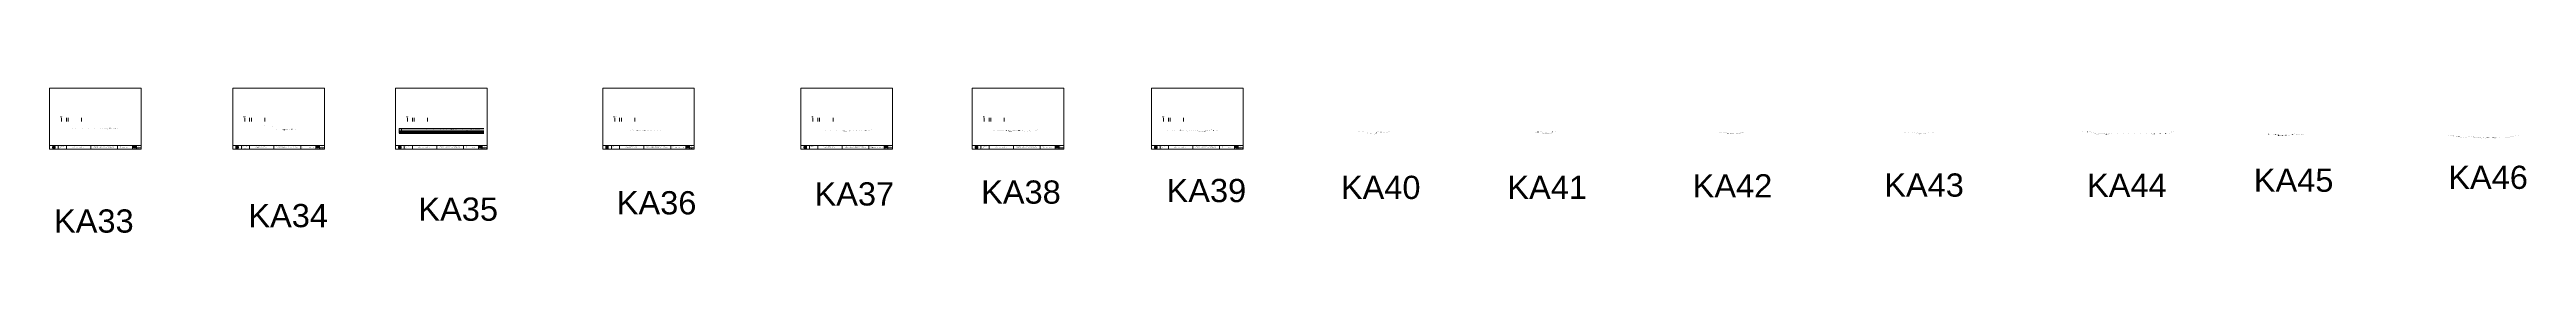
# Model space of a CAD drawing. Header units: millimetres. Extents: x -4102225 to 9709333, y -443196 to 2258209.
# Drawn here: x 2904856 to 9709333, y -163305 to 236074 of the extents above; entities that cross this region are included whole.
import ezdxf

# ---------------------------------------------------------------- set-up
doc = ezdxf.new("R2010")
doc.units = ezdxf.units.MM
doc.header["$PDMODE"] = 35
doc.header["$PDSIZE"] = 20
doc.layers.get('0').update_dxf_attribs({"lineweight": 0})
doc.layers.add('geo', color=7, linetype='Continuous', lineweight=0)
doc.styles.get("Standard").update_dxf_attribs({"font": 'arial.ttf'})

# ---------------------------------------------------------------- blocks, each defined once
blk = doc.blocks.new('Geomatics_Circle_SPT')
at = {"layer": 'geo', "color": 2, "linetype": 'Continuous', "lineweight": 0}
for p, q in [((-25, 5), (-5, 25)), ((0, 25), (-25, 0)), ((-25, -5), (5, 25)), ((5, -25), (-25, 5)), ((-25, 0), (0, -25)), ((-10, 23), (-23, 10)), ((10, 23), (-23, -10)), ((-23, 10), (10, -23)), ((-21, 14), (-14, 21)), ((-21, -14), (14, 21)), ((14, -21), (-21, 14)), ((0, 0), (-18, 18)), ((0, 0), (-18, -18)), ((-14, 21), (21, -14)), ((21, 14), (-14, -21)), ((23, -10), (-10, 23)), ((-10, -23), (23, 10)), ((-5, 25), (25, -5)), ((25, 5), (-5, -25)), ((25, 0), (0, 25)), ((0, 0), (18, 18)), ((0, 0), (18, -18)), ((0, -25), (25, 0)), ((5, 25), (25, 5)), ((23, 10), (10, 23)), ((14, 21), (21, 14)), ((18, 18), (18, 18)), ((-5, -25), (-25, -5)), ((-23, -10), (-10, -23)), ((-14, -21), (-21, -14)), ((-18, -18), (-18, -18)), ((25, -5), (5, -25)), ((5, -25), (5, -25)), ((10, -23), (23, -10)), ((21, -14), (14, -21)), ((18, -18), (18, -18))]:
    blk.add_line(p, q, dxfattribs=at)
at = {"layer": 'geo', "color": 1, "linetype": 'Continuous', "lineweight": 0}
for p, q in [((5, 25), (-25, 5)), ((-5, 25), (-25, -5)), ((-25, 0), (10, 23)), ((-25, 0), (-10, 23)), ((14, 21), (-25, -5)), ((-14, 21), (-25, 5)), ((21, 14), (-25, 5)), ((-21, 14), (-25, -5)), ((-25, 0), (23, 10)), ((-25, 0), (-23, 10)), ((0, 0), (-25, 5)), ((-25, 5), (-21, -14)), ((-25, 5), (-5, -25)), ((-25, 5), (14, -21)), ((-25, 5), (-25, 5)), ((0, 0), (-25, -5)), ((-23, -10), (-25, 0)), ((-10, -23), (-25, 0)), ((10, -23), (-25, 0)), ((-23, 10), (0, 25)), ((-23, -10), (0, 25)), ((-23, 10), (18, 18)), ((-23, -10), (18, 18)), ((-23, 10), (-18, 18)), ((-23, -10), (-18, 18)), ((-18, -18), (-23, 10)), ((0, -25), (-23, 10)), ((-23, 10), (18, -18)), ((-23, 10), (25, 0)), ((-23, 9), (-23, 9)), ((-23, -10), (25, 0)), ((-5, 25), (-21, 14)), ((5, 25), (-21, -14)), ((14, 21), (-21, 14)), ((-14, 21), (-21, -14)), ((0, 0), (-21, 14)), ((-21, 14), (-14, -21)), ((-21, 14), (5, -25)), ((-21, 14), (-21, 14)), ((25, 5), (-21, 14)), ((0, 0), (-21, -14)), ((-18, 18), (10, 23)), ((-18, 18), (-10, 23)), ((-18, -18), (10, 23)), ((-18, -18), (-10, 23)), ((-10, -23), (-18, 18)), ((-18, 18), (10, -23)), ((-18, 18), (23, -10)), ((-18, 18), (-18, 18)), ((-18, 18), (23, 10)), ((-18, -18), (23, 10)), ((5, 25), (-14, 21)), ((-5, 25), (-14, -21)), ((0, 0), (-14, 21)), ((-14, 21), (-5, -25)), ((-14, 21), (-14, 21)), ((25, -5), (-14, 21)), ((21, 14), (-14, 21)), ((-14, -21), (25, 5)), ((0, 0), (-14, -21)), ((-10, 23), (0, 25)), ((-10, -23), (0, 25)), ((-10, 23), (0, -25)), ((-10, 23), (18, -18)), ((-10, 23), (-10, 23)), ((-10, 23), (25, 0)), ((-10, 23), (18, 18)), ((-10, -23), (18, 18)), ((25, 0), (-10, -23)), ((0, 0), (-5, 25)), ((-5, 25), (-5, 25)), ((21, -14), (-5, 25)), ((25, 5), (-5, 25)), ((14, 21), (-5, 25)), ((-5, -25), (21, 14)), ((0, 0), (-5, -25)), ((0, 0), (5, 25)), ((0, 25), (10, -23)), ((0, 25), (0, 25)), ((0, 25), (23, -10)), ((0, 25), (23, 10)), ((0, 25), (10, 23)), ((0, -25), (10, 23)), ((0, 0), (14, 21)), ((0, 0), (21, 14)), ((23, 10), (0, -25)), ((0, 0), (25, 5)), ((0, 0), (5, -25)), ((0, 0), (14, -21)), ((0, 0), (21, -14)), ((0, 0), (25, -5)), ((14, -21), (5, 25)), ((25, -5), (5, 25)), ((21, 14), (5, 25)), ((5, 25), (5, 25)), ((5, -25), (14, 21)), ((5, -25), (25, 5)), ((9, 23), (9, 23)), ((10, 23), (18, -18)), ((10, 23), (25, 0)), ((10, 23), (18, 18)), ((18, 18), (10, -23)), ((25, 0), (10, -23)), ((21, -14), (14, 21)), ((25, 5), (14, 21)), ((14, 21), (14, 21)), ((14, -21), (21, 14)), ((18, 18), (23, -10)), ((18, 18), (23, 10)), ((18, 18), (18, 18)), ((23, 10), (18, -18)), ((25, -5), (21, 14)), ((21, 14), (21, 14)), ((21, -14), (25, 5)), ((23, 10), (25, 0)), ((23, 10), (23, 10)), ((25, 0), (23, -10)), ((25, 5), (25, 5)), ((25, 0), (25, 0)), ((-25, 0), (-25, 0)), ((-25, 0), (23, -10)), ((-25, -5), (-25, -5)), ((-25, -5), (-14, -21)), ((-25, -5), (5, -25)), ((-25, -5), (21, -14)), ((-23, -10), (-23, -10)), ((-18, -18), (-23, -10)), ((0, -25), (-23, -10)), ((18, -18), (-23, -10)), ((-21, -14), (25, -5)), ((-21, -14), (-21, -14)), ((-21, -14), (-5, -25)), ((-21, -14), (14, -21)), ((23, -10), (-18, -18)), ((-18, -18), (-18, -18)), ((-10, -23), (-18, -18)), ((10, -23), (-18, -18)), ((-14, -21), (21, -14)), ((-14, -21), (-14, -21)), ((-14, -21), (5, -25)), ((18, -18), (-10, -23)), ((0, -25), (-10, -23)), ((-9, -23), (-9, -23)), ((-5, -25), (25, -5)), ((-5, -25), (14, -21)), ((-5, -25), (-5, -25)), ((23, -10), (0, -25)), ((10, -23), (0, -25)), ((0, -25), (0, -25)), ((5, -25), (21, -14)), ((5, -25), (5, -25)), ((18, -18), (10, -23)), ((10, -23), (10, -23)), ((14, -21), (25, -5)), ((14, -21), (14, -21)), ((23, -10), (18, -18)), ((18, -18), (18, -18)), ((21, -14), (21, -14)), ((23, -9), (23, -9)), ((25, -5), (25, -5))]:
    blk.add_line(p, q, dxfattribs=at)
at = {"layer": 'geo', "color": 114, "linetype": 'Continuous', "lineweight": 0}
for p, q in [((-25, 5), (14, 21)), ((18, 18), (-25, 0)), ((-25, -5), (21, 14)), ((-14, -21), (-25, 5)), ((10, 23), (-23, 10)), ((0, 0), (-23, 10)), ((-23, 10), (-10, -23)), ((0, 0), (-23, -10)), ((-21, 14), (5, 25)), ((-5, -25), (-21, 14)), ((25, 5), (-21, -14)), ((0, 25), (-18, 18)), ((-18, 18), (0, -25)), ((-14, 21), (-5, 25)), ((5, -25), (-14, 21)), ((0, 0), (-10, 23)), ((0, 0), (-10, -23)), ((-5, 25), (14, -21)), ((18, -18), (0, 25)), ((0, 0), (10, 23)), ((0, 0), (23, 10)), ((0, 0), (10, -23)), ((0, 0), (23, -10)), ((5, 25), (21, -14)), ((23, -10), (10, 23)), ((14, 21), (25, -5)), ((25, 0), (18, 18)), ((21, 14), (25, 5)), ((-25, 0), (-18, -18)), ((-21, -14), (-25, -5)), ((-18, -18), (25, 0)), ((25, -5), (-14, -21)), ((-10, -23), (23, -10)), ((21, -14), (-5, -25)), ((0, -25), (18, -18)), ((14, -21), (5, -25))]:
    blk.add_line(p, q, dxfattribs=at)
at = {"layer": 'geo', "color": 250, "linetype": 'Continuous', "lineweight": 0}
for p, q in [((25, 5), (-25, 5)), ((-25, 5), (-25, -5)), ((0, 0), (-25, 0)), ((-23, 10), (23, 10)), ((-23, 10), (-23, 10)), ((-23, -10), (-23, 10)), ((21, 14), (-21, 14)), ((-21, 14), (-21, -14)), ((-18, 18), (18, 18)), ((-18, -18), (-18, 18)), ((-14, 21), (-14, 21)), ((14, 21), (-14, 21)), ((-14, 21), (-14, -21)), ((-10, 23), (10, 23)), ((-10, -23), (-10, 23)), ((-5, 25), (5, 25)), ((-5, 25), (-5, -25)), ((0, 0), (0, 25)), ((0, 0), (0, -25)), ((0, 0), (25, 0)), ((5, 25), (5, -25)), ((10, -23), (10, 23)), ((14, 21), (14, -21)), ((18, -18), (18, 18)), ((21, 14), (21, 14)), ((21, -14), (21, 14)), ((23, 10), (23, -10)), ((25, 5), (25, 5)), ((25, -5), (25, 5)), ((-25, -5), (25, -5)), ((23, -10), (-23, -10)), ((-21, -14), (21, -14)), ((18, -18), (-18, -18)), ((-14, -21), (14, -21)), ((10, -23), (-10, -23)), ((-5, -25), (5, -25))]:
    blk.add_line(p, q, dxfattribs=at)
blk = doc.blocks.new('GeomaticsNZ TITLE BLOCK')
at = {"color": 7, "linetype": 'Continuous', "lineweight": 0}
for p, q in [((0, 95), (0, 1579)), ((0, 1579), (2363, 1579)), ((2363, 1579), (2364, 95)), ((2364, 95), (0, 95)), ((0, 95), (0, 0)), ((0, 0), (2364, -4)), ((16, 95), (2364, 95)), ((224, 95), (224, 0)), ((2364, 95), (383, 95)), ((436, 95), (436, -1)), ((1063, 95), (1063, -2)), ((1755, 95), (1755, -3)), ((2144, 95), (2144, -3)), ((2144, 82), (2239, 82)), ((2144, 71), (2239, 71)), ((2144, 60), (2239, 60)), ((2144, 49), (2239, 49)), ((2144, 35), (2364, 35)), ((2212, 95), (2212, 36)), ((2239, 95), (2239, -3)), ((2364, -4), (2364, 95))]:
    blk.add_line(p, q, dxfattribs=at)
at = {"color": 7, "linetype": 'Continuous', "lineweight": 0, "xscale": 1.36, "yscale": 1.36, "zscale": 1.36}
blk.add_blockref('Geomatics_Circle_SPT', (112, 46), dxfattribs=at)
at = {"color": 7, "linetype": 'Continuous', "lineweight": 0}
for s, p in [('PK&RR', (2213, 85)), ('ST', (2220, 64)), ('PK', (2220, 51))]:
    blk.add_text(s, height=5, dxfattribs=at).set_placement(p)
at = {"color": 7, "linetype": 'Continuous', "lineweight": 0, "attachment_point": 1}
for s, width, heights, insert, char_height in [('{\\C256;Geomatics N.Z. LTD                   }', 125.08, [15.8], (69, 50), 7), ('{\\C256;GEOMATICS N.Z. LTD                   \\PTELEPHONE:  M 021 023 6 00 55;\\PPO BOX 2177\\PSOUTH DUNEDIN\\PDUNEDIN 9044\\PEmail: geomaticsnz@gmail.com}', 3535.73, [94.7], (234, 83), 7), ('{\\C256;OTAGO REGIONAL COUNCIL\\PDunedin}', 3535.73, [0], (589, 64), 15), ('{\\C256;SURVEY OF THE KAKANUI AND KAURU RIVERS 2021}', 3535.73, [0], (1134, 64), 15), ('{\\C256;ELEVATIONS ARE SHOWN IN LOCAL OTAGO DATUM}', 3535.73, [0], (1134, 35), 10), ('{\\C256;Surveyed by:}', 3535.73, [0], (2145, 92), 7), ('{\\C256;Checked by:}', 3535.73, [0], (2145, 59), 7), ('{\\C256;Approved by:}', 3535.73, [0], (2145, 46), 7), ('{\\C256;JOB No 0032021}', 3535.73, [0], (2145, 21), 7), ('{\\C256;Drawn by:}', 3535.73, [0], (2146, 70), 7), ('{\\C256;Drawn:16-JUNE-2021}', 3535.73, [0], (2245, 21), 7)]:
    blk.add_mtext_dynamic_manual_height_columns(s, width=width, gutter_width=159, heights=heights, dxfattribs=dict(at, insert=insert, char_height=char_height))

msp = doc.modelspace()

# ---------------------------------------------------------------- linework, layer by layer
at = {"color": 1, "lineweight": 0}
for p, q in [((2934555.336, 156500.44), (2937462.067, 156500.44)), ((3437802.077, 156500.44), (3440708.808, 156500.44)), ((3885029.105, 156500.44), (3887935.836, 156500.44)), ((4454082.423, 156500.44), (4456989.153, 156500.44)), ((4998791.879, 156500.44), (5001698.61, 156500.44)), ((5469247.128, 156500.44), (5472153.859, 156500.44)), ((5961883.153, 156500.44), (5964789.883, 156500.44))]:
    msp.add_line(p, q, dxfattribs=at)
at = {"color": 7, "lineweight": 0}
for p, q in [((2937936.94, 143410.418), (2937936.94, 153769.056)), ((2951340.15, 143413.871), (2951340.15, 153765.98)), ((2956204.07, 143555.918), (2956204.07, 153765.98)), ((2993001.313, 143987.781), (2993001.313, 153900.611)), ((3441183.681, 143410.418), (3441183.681, 153769.056)), ((3454586.892, 143413.871), (3454586.892, 153765.98)), ((3459450.812, 143555.918), (3459450.812, 153765.98)), ((3496248.055, 143987.781), (3496248.055, 153900.611)), ((3888410.709, 143410.418), (3888410.709, 153769.056)), ((3901813.92, 143413.871), (3901813.92, 153765.98)), ((3906677.84, 143555.918), (3906677.84, 153765.98)), ((3943475.083, 143987.781), (3943475.083, 153900.611)), ((4457464.026, 143410.418), (4457464.026, 153769.056)), ((4470867.237, 143413.871), (4470867.237, 153765.98)), ((4475731.157, 143555.918), (4475731.157, 153765.98)), ((4512528.4, 143987.781), (4512528.4, 153900.611)), ((5002173.483, 143410.418), (5002173.483, 153769.056)), ((5015576.693, 143413.871), (5015576.693, 153765.98)), ((5020440.614, 143555.918), (5020440.614, 153765.98)), ((5057237.857, 143987.781), (5057237.857, 153900.611)), ((5472628.732, 143410.418), (5472628.732, 153769.056)), ((5486031.942, 143413.871), (5486031.942, 153765.98)), ((5490895.863, 143555.918), (5490895.863, 153765.98)), ((5527693.106, 143987.781), (5527693.106, 153900.611)), ((5965264.756, 143410.418), (5965264.756, 153769.056)), ((5978667.967, 143413.871), (5978667.967, 153765.98)), ((5983531.887, 143555.918), (5983531.887, 153765.98)), ((6020329.13, 143987.781), (6020329.13, 153900.611)), ((3864928.812, 125000), (3864928.812, 124453.037)), ((3871831.154, 125000), (3871831.154, 111175.74))]:
    msp.add_line(p, q, dxfattribs=at)
at = {"lineweight": 0}
for p, q in [((3864928.812, 125000), (4097790.07, 125000)), ((3864928.812, 124153.568), (4097790.07, 124153.568)), ((3864928.812, 119828.492), (4097790.07, 119828.492)), ((3864928.812, 115970.333), (4097790.07, 115970.333)), ((3864928.812, 113366.063), (4097790.07, 113366.063)), ((3864928.812, 111175.74), (4097790.07, 111175.74))]:
    msp.add_line(p, q, dxfattribs=at)
at = {"color": 7, "lineweight": 0, "transparency": 33554687}
msp.add_line((3864928.812, 124453.037), (3864928.812, 111302.518), dxfattribs=at)
at = {"color": 3}
for p in [(2967070.776, 125436), (2977111.195, 125435), (2994639.335, 125104), (3010868.931, 125073), (3027965.201, 125232), (3043855.993, 125392), (3050405.516, 124901), (3055226.895, 123961), (3058573.29, 123661), (3061705.6, 123501), (3063867.604, 123261), (3064676.8, 123050), (3068457.266, 123990), (3070951.113, 125370), (3071393.119, 125710), (3075649.684, 125320), (3081575.32, 125450), (3083154.941, 123850), (3085002.533, 123279), (3086256.528, 123919), (3086887.03, 124319), (3090704.677, 125759), (3495614.553, 132100), (3516179.328, 129019), (3528752.888, 122459), (3545057.925, 120468), (3545796.143, 122308), (3545820.098, 122358), (3546621.455, 120638), (3547737.169, 121117), (3548005.102, 121177), (3548196.537, 120777), (3548957.941, 120947), (3549201.01, 120367), (3549970.152, 120237), (3550769.757, 121197), (3551387.754, 120597), (3553587.509, 120847), (3554073.046, 121317), (3554339.634, 121897), (3555135.441, 121147), (3555389.298, 121287), (3557281.174, 121207), (3558320.168, 121037), (3562921.67, 121597), (3568498.532, 123166), (3569795.18, 123106), (3570620.918, 123506), (3570951.875, 123036), (3580924.589, 122906), (3901562.171, 121150), (3910844.617, 121259), (3940081.499, 121578), (3960826.219, 121757), (3979469.402, 121546), (3987544.643, 121655), (3995682.618, 121625), (4005063.211, 121574), (4008259.248, 121684), (4008876.094, 121824), (4009756.005, 122054), (4011833.879, 122674), (4013448.756, 122734), (4015330.853, 122644), (4018837.552, 121613), (4021767.71, 121843), (4040652.238, 122013), (4043393.823, 119842), (4043581.81, 118632), (4043931.701, 119472), (4043999.217, 119652), (4044306.621, 118952), (4044824.901, 118912), (4047666.976, 119172), (4049998.481, 119372), (4051705.185, 119512), (4052652.808, 119722), (4053205.154, 119711), (4054180.451, 120511), (4056042.747, 120771), (4058572.383, 121211), (4059466.298, 120831), (4061779.12, 121671), (4062956.859, 121661), (4064937.187, 121541), (4068323.153, 121811), (4074942.554, 122660), (4078194.183, 121720), (4080025.207, 121460), (4083671.137, 122330), (4085717.558, 122170), (4500134.629, 120385), (4505661.46, 120735), (4509628.47, 120114), (4518629.408, 119444), (4518787.685, 118614), (4519371.206, 118384), (4519470.224, 118694), (4522245.263, 118454), (4525973.373, 118334), (4528990.006, 118244), (4529005.103, 118284), (4532781.788, 118324), (4532964.772, 118294), (4537108.381, 118364), (4540595.759, 118594), (4547450.465, 118234), (4549898.53, 118134), (4554502.232, 118254), (4558628.125, 119574), (4566538.017, 119764), (4575545.96, 119984), (4582921.283, 120084), (5037626.112, 120079), (5050622.636, 119750), (5067094.716, 119340), (5082352.152, 119171), (5084686.998, 118131), (5085339.429, 117991), (5088032.748, 117681), (5090807.258, 117431), (5092699.358, 117171), (5093745.537, 117031), (5094228.211, 116941), (5102083.653, 117331), (5102311.064, 118171), (5102541.898, 119491), (5106088.585, 119621), (5114273.573, 119492), (5122098.497, 119402), (5122276.023, 119582), (5129124.342, 118622), (5134337.667, 118792), (5142958.812, 118713), (5147250.366, 118613), (5154238.043, 120003), (5158232.615, 119903), (5162668.736, 121533), (5497520.675, 120194), (5500571.848, 120084), (5508201.315, 119224), (5511589.967, 119214), (5514715.434, 119464), (5516917.419, 119584), (5519463.313, 119584), (5523031.513, 119414), (5526747.368, 119114), (5529845.137, 119584), (5533479.986, 119515), (5538703.615, 119915), (5539223.21, 119185), (5539582.892, 117935), (5539763.614, 117905), (5540444.884, 117635), (5541510.255, 117385), (5542381.274, 116985), (5543384.318, 116895), (5544771.453, 117055), (5546604.776, 117405), (5547395.461, 117515), (5548660.159, 117385), (5550356.934, 117755), (5551991.706, 117865), (5553029.51, 117915), (5554494.503, 118235), (5555749.412, 118305), (5558472.741, 118365), (5561100.4, 118365), (5561497.297, 118425), (5564129.467, 118445), (5566275.051, 118665), (5569038.834, 118675), (5572212.214, 118695), (5576518.138, 118365), (5577593.161, 117935), (5583851.177, 117296), (5584132.396, 117086), (5591470.163, 117326), (5595651.609, 117776), (5596867.301, 118416), (5600907.134, 117616), (5612132.376, 117926), (5614989.087, 119636), (5618782.497, 121016), (5976914.446, 119389), (5988620.852, 119590), (5995643.852, 119590), (6007846.073, 119781), (6011320.87, 119741), (6015338.511, 119121), (6016853.35, 118821), (6020924.708, 119061), (6028835.935, 118622), (6031139.681, 117242), (6035367.771, 118302), (6042268.416, 118363), (6047607.356, 118513), (6053727.709, 118663), (6058320.6, 118934), (6059708.324, 117954), (6061779.031, 117514), (6062027.25, 117114), (6063045.178, 116424), (6064150.079, 116434), (6066704.478, 116484), (6069388.188, 116224), (6071727.427, 116264), (6073055.222, 116045), (6074077.005, 115985), (6078913.101, 116765), (6078917.302, 117185), (6079691.586, 117965), (6081464.645, 118525), (6083637.158, 118365), (6084667.511, 118755), (6086166.664, 118855), (6090484.114, 118576), (6091933.297, 118906), (6096349.791, 120916), (6097638.926, 121106), (6101841.487, 118936), (6102664.337, 118586), (6111542.978, 118487), (6114235.358, 118337), (6500347.196, 116350), (6504622.805, 115490), (6510639.99, 115359), (6515329.39, 115139), (6524570.672, 113129), (6524828.719, 111419), (6533221.755, 111098), (6534547.529, 110888), (6535737.958, 110918), (6545400, 109108), (6547382.029, 110397), (6548047.056, 111007), (6549960.57, 111817), (6550250.569, 112317), (6550691.867, 112557), (6553865.339, 114977), (6555393.286, 114957), (6562593.632, 114607), (6568121.247, 114706), (6573093.636, 113966), (6577429.175, 113946), (6580218.213, 114856), (6584435.685, 115205), (6585974.527, 115955), (6987295.847, 114707), (6990350.778, 114776), (6992121.885, 114916), (6995578.757, 114926), (7001841.736, 115006), (7004384.556, 115076), (7005245.948, 113106), (7005588.04, 112086), (7008002.465, 111416), (7010096.165, 110945), (7011555.519, 111915), (7015874.578, 111705), (7019030.952, 111445), (7019631.234, 111445), (7020332.12, 111325), (7023006.78, 111125), (7023492.288, 111205), (7026130.885, 111095), (7026476.996, 111125), (7028203.545, 110845), (7031225.474, 111774), (7031837.863, 112194), (7034172.004, 115654), (7041783.208, 115184), (7491304.333, 114232), (7495246.948, 114162), (7498514.361, 114372), (7503091.318, 114322), (7505413.886, 114362), (7508224.174, 114351), (7511567.047, 114531), (7515560.403, 111231), (7516038.628, 111131), (7517966.823, 111641), (7521409.562, 111551), (7522860.602, 111201), (7523434.476, 111151), (7524552.121, 110930), (7525999.257, 110650), (7527605.765, 110370), (7529117.49, 110030), (7530231.586, 109870), (7531099.681, 109730), (7538416.14, 110160), (7539765.136, 110240), (7541076.308, 110470), (7543233.542, 110649), (7545396.689, 110769), (7547612.472, 110979), (7548424.827, 111149), (7548877.942, 111169), (7550122.21, 112649), (7553238.304, 112479), (7555426.031, 113569), (7555949.575, 113399), (7556331.608, 113939), (7557605.304, 113979), (7999732.381, 114623), (8004158.608, 113113), (8012543.883, 112262), (8021512.501, 112572), (8028512.086, 112821), (8034170.529, 110581), (8036953.216, 112341), (8040507.869, 109981), (8042704.82, 109311), (8042717.653, 110071), (8042927.335, 110581), (8044660.06, 110811), (8044719.426, 109931), (8047575.019, 109770), (8052317.69, 111370), (8054543.352, 110581), (8057789.258, 112070), (8057990.243, 112110), (8067240.618, 113059), (8078705.313, 113289), (8081336.593, 113389), (8490278.745, 115037), (8502968.844, 115177), (8508962.968, 115257), (8512927.86, 115247), (8515758.337, 114156), (8519240.906, 112666), (8521576.025, 110786), (8525206.391, 110686), (8526220.957, 110936), (8529155.842, 108816), (8531307.718, 108776), (8533468.853, 109336), (8533474.138, 109666), (8535787.865, 110006), (8538957.059, 110386), (8542738.857, 110286), (8545256.261, 110086), (8548524.72, 109626), (8549951.658, 109586), (8550854.184, 109436), (8552856.612, 109086), (8554095.665, 109006), (8555193.679, 108976), (8556271.876, 108976), (8556918.86, 108946), (8559449.112, 109116), (8561393.133, 109346), (8561472.228, 109596), (8562930.666, 110636), (8570671.835, 111186), (8585535.628, 111076), (8602045.983, 111316), (8617019.413, 110985), (8632976.84, 110445), (8649172.957, 110165), (8664578.724, 110405), (8678640.598, 109835), (8680108.819, 109515), (8682289.815, 109345), (8682289.815, 109345), (8683894.599, 109305), (8684150.839, 109505), (8687942.576, 110165), (8703091.604, 110315), (8717487.959, 110334), (8721139.231, 111554), (8729343.849, 112124), (8733630.465, 114384), (8735325.323, 115334), (8740920.088, 115394), (9000226.385, 108885), (9004712.712, 108925), (9013984.841, 109075), (9016086.642, 108955), (9019465.719, 108115), (9021508.627, 107376), (9024435.03, 107186), (9026540.495, 106266), (9027611.497, 107960), (9028594.06, 105756), (9029143.535, 105486), (9031373.954, 105826), (9032572.014, 105796), (9033210.568, 105816), (9035317.817, 105546), (9036386.456, 105696), (9036416.343, 105696), (9038195.764, 105627), (9039437.918, 105727), (9039732.019, 106047), (9041788.426, 106077), (9044279.185, 106087), (9046548.188, 106017), (9047278.638, 106157), (9048512.98, 106167), (9048749.895, 106257), (9048992.208, 106267), (9051341.684, 106387), (9054285.819, 106377), (9059116.357, 106458), (9064425.461, 106798), (9067060.163, 107648), (9069716.389, 109128), (9072997.994, 109808), (9076403.682, 109368), (9078141.189, 108968), (9080167.765, 107419), (9082321.547, 107849), (9087035.929, 107809), (9090153.55, 107699), (9091668.228, 107789), (9093939.12, 107969), (9097670.164, 108029), (9494737.274, 104952), (9499724.882, 104932), (9504036.272, 104902), (9507411.184, 104921), (9508353.01, 104991), (9508552.614, 104201), (9509651.496, 103621), (9517097.337, 103041), (9517457.182, 102921), (9519094.853, 101681), (9521989.898, 101591), (9523996.495, 102360), (9527981.661, 99910), (9530491.793, 99880), (9535762.236, 100190), (9540675.501, 100660), (9544999.784, 101039), (9550068.328, 101309), (9552762.975, 101589), (9558557.195, 101609), (9562671.578, 101568), (9563706.944, 101318), (9564489.449, 100458), (9565657.791, 100048), (9566027.44, 99878), (9566500.916, 99698), (9568834.266, 99478), (9573155.497, 99378), (9574989.541, 99068), (9576892.393, 98768), (9578860.788, 99708), (9579614.943, 100007), (9581904.48, 100167), (9582476.44, 100017), (9582677.366, 99797), (9586067.933, 97577), (9589990.819, 99907), (9591418.813, 99977), (9595948.783, 97400), (9598572.603, 98956), (9599962.694, 99696), (9603101.774, 99606), (9603324.52, 99296), (9605905.729, 99476), (9606486.624, 99556), (9614720.414, 99456), (9617435.17, 99305), (9622916.344, 99235), (9627646.387, 99215), (9634991.642, 99134), (9650960.004, 98952), (9650962.971, 98952), (9655356.228, 99947), (9658574.926, 99892), (9658655.669, 99899), (9658697.659, 99905), (9662050.243, 99853), (9666134.829, 101963), (9668243.605, 103053), (9671601.754, 103003), (9674613.288, 103812), (9679413.145, 104142), (9686596.632, 103982)]:
    msp.add_point(p, dxfattribs=at)

# ---------------------------------------------------------------- block references
at = {"color": 7, "lineweight": 0, "xscale": 106.5053773992074, "yscale": 106.5053773992074, "zscale": 106.5053773992074}
for p in [(2904856.495, 67876.527), (3408103.236, 67876.527), (3855330.264, 67876.527), (4424383.581, 67876.527), (4969093.038, 67876.527), (5439548.287, 67876.527), (5932184.311, 67876.527)]:
    msp.add_blockref('GeomaticsNZ TITLE BLOCK', p, dxfattribs=at)

# ---------------------------------------------------------------- texts
at = {"color": 7, "lineweight": 0, "transparency": 33554687}
for s, height, p in [('Ground Level', 473.07414, (2938747.668, 156500.44)), ('Ground Level', 473.07414, (3441994.409, 156500.44)), ('Ground Level', 473.07414, (3889221.437, 156500.44)), ('Ground Level', 473.07414, (4458274.754, 156500.44)), ('Ground Level', 473.07414, (5002984.211, 156500.44)), ('Ground Level', 473.07414, (5473439.46, 156500.44)), ('Ground Level', 473.07414, (5966075.484, 156500.44)), ('Section KA27', 473.07414, (3864861.865, 110257.825)), ('DATUM 125.00', 473.07414, (3864861.876, 125135.982)), ('Ground Level', 473.07414, (3866321.099, 114738.63)), ('Chainage', 473.0741, (3866323.358, 112414.494)), ('Easting', 473.0741, (3866303.996, 117527.941)), ('Northing', 473.0741, (3866372.88, 121387.343))]:
    msp.add_text(s, height=height, dxfattribs=at).set_placement(p)
at = {"color": 7, "lineweight": 0}
for s, height, p in [('A1 HORIZONTAL SCALE  1:200      VERTICAL SCALE   1:200 ', 823.57462, (3096316.184, 72553.623)), ('A3 HORIZONTAL SCALE  1:800      VERTICAL SCALE   1:800', 823.57462, (3096316.184, 70650.367)), ('SCALE :  ', 823.5746, (3096398.155, 74514.477)), ('KA27', 1764.8028, (3147644.322, 74083.808)), ('A1 HORIZONTAL SCALE  1:200      VERTICAL SCALE   1:200 ', 823.57462, (3599562.925, 72553.623)), ('A3 HORIZONTAL SCALE  1:800      VERTICAL SCALE   1:800', 823.57462, (3599562.925, 70650.367)), ('SCALE :  ', 823.5746, (3599644.896, 74514.477)), ('KA27', 1764.8028, (3650891.064, 74083.808)), ('A1 HORIZONTAL SCALE  1:200      VERTICAL SCALE   1:200 ', 823.57462, (4046789.953, 72553.623)), ('A3 HORIZONTAL SCALE  1:800      VERTICAL SCALE   1:800', 823.57462, (4046789.953, 70650.367)), ('SCALE :  ', 823.5746, (4046871.924, 74514.477)), ('KA27', 1764.8028, (4098118.091, 74083.808)), ('A1 HORIZONTAL SCALE  1:200      VERTICAL SCALE   1:200 ', 823.57462, (4615843.27, 72553.623)), ('A3 HORIZONTAL SCALE  1:800      VERTICAL SCALE   1:800', 823.57462, (4615843.27, 70650.367)), ('SCALE :  ', 823.5746, (4615925.241, 74514.477)), ('KA27', 1764.8028, (4667171.409, 74083.808)), ('A1 HORIZONTAL SCALE  1:200      VERTICAL SCALE   1:200 ', 823.57462, (5160552.727, 72553.623)), ('A3 HORIZONTAL SCALE  1:800      VERTICAL SCALE   1:800', 823.57462, (5160552.727, 70650.367)), ('SCALE :  ', 823.5746, (5160634.698, 74514.477)), ('KA27', 1764.8028, (5211880.865, 74083.808)), ('A1 HORIZONTAL SCALE  1:200      VERTICAL SCALE   1:200 ', 823.57462, (5631007.976, 72553.623)), ('A3 HORIZONTAL SCALE  1:800      VERTICAL SCALE   1:800', 823.57462, (5631007.976, 70650.367)), ('SCALE :  ', 823.5746, (5631089.947, 74514.477)), ('KA27', 1764.8028, (5682336.114, 74083.808)), ('A1 HORIZONTAL SCALE  1:200      VERTICAL SCALE   1:200 ', 823.57462, (6123644, 72553.623)), ('A3 HORIZONTAL SCALE  1:800      VERTICAL SCALE   1:800', 823.57462, (6123644, 70650.367)), ('SCALE :  ', 823.5746, (6123725.971, 74514.477)), ('KA27', 1764.8028, (6174972.139, 74083.808)), ('KA43', 63996.9987, (7945117.003, -63260.821)), ('KA44', 63996.9987, (8502190.309, -63899.435)), ('KA45', 63996.9987, (8960370.831, -49904.145)), ('KA46', 63996.9987, (9494581.19, -41906.836)), ('KA35', 63996.9987, (3918152.277, -129684.748)), ('KA36', 63996.9987, (4463184.156, -112115.773)), ('KA37', 63996.9987, (5006374.388, -87715.981)), ('KA38', 63996.9987, (5464128.384, -82661.571)), ('KA39', 63996.9987, (5973552.378, -78316.506)), ('KA40', 63996.9987, (6452413.127, -69694.788)), ('KA41', 63996.9987, (6909704.502, -69694.788)), ('KA42', 63996.9987, (7418763.849, -65383.929)), ('KA33', 63996.9987, (2917244.146, -162396.663)), ('KA34', 63996.9987, (3451049.342, -147441.278))]:
    msp.add_text(s, height=height, dxfattribs=at).set_placement(p)
at = {"color": 7, "lineweight": 0, "char_height": 500, "attachment_point": 1, "rotation": 90}
for insert in [(2937149.154, 153227.22), (2950427.72, 153224.143), (2955063.998, 153224.143), (2992213.527, 153358.774), (3440395.895, 153227.22), (3453674.462, 153224.143), (3458310.74, 153224.143), (3495460.269, 153358.774), (3887622.923, 153227.22), (3900901.49, 153224.143), (3905537.767, 153224.143), (3942687.296, 153358.774), (4456676.24, 153227.22), (4469954.807, 153224.143), (4474591.085, 153224.143), (4511740.614, 153358.774), (5001385.697, 153227.22), (5014664.264, 153224.143), (5019300.541, 153224.143), (5056450.07, 153358.774), (5471840.946, 153227.22), (5485119.513, 153224.143), (5489755.79, 153224.143), (5526905.319, 153358.774), (5964476.97, 153227.22), (5977755.537, 153224.143), (5982391.815, 153224.143), (6019541.344, 153358.774)]:
    msp.add_mtext_dynamic_manual_height_columns('W', width=4277.92851, gutter_width=12.5, heights=[0], dxfattribs=dict(at, insert=insert))

doc.saveas('drawing.dxf')
